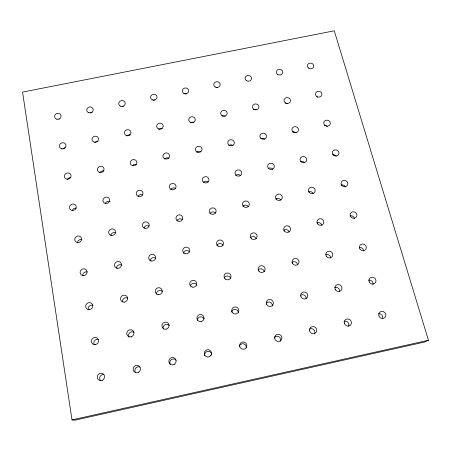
<?xml version="1.0" encoding="UTF-8"?>
<svg xmlns="http://www.w3.org/2000/svg" width="451" height="451" viewBox="0 0 451 451"><rect width="100%" height="100%" fill="white"/><g stroke="black" fill="none" stroke-linecap="round" stroke-linejoin="round"><path stroke-width="0.68" d="M428.45 340.263L424.515 342.055L74.866 420.191L71.997 419.892L22.55 92.105L334.259 30.809L428.45 340.263L71.997 419.892M317.408 97.123A3.196 2.875 10.8 0 1 317.724 97.185M324.669 125.603A3.247 2.948 13.2 0 1 327.37 126.421M350.235 215.82A3.405 3.168 24.8 0 1 354.447 218.549M341.103 185.017A3.349 3.095 20.1 0 1 345.37 187.052M332.77 154.902A3.292 3.022 16.3 0 1 336.243 156.164M359.334 247.554A3.473 3.242 30.4 0 1 363.669 250.987M368.687 280.189A3.54 3.315 36.5 0 1 373.033 284.384M378.615 313.704A3.619 3.382 42.7 0 1 382.527 318.739M343.91 321.394A3.608 3.422 44.4 0 1 348.662 326.22M334.743 287.625A3.529 3.354 36.5 0 1 339.637 291.656M325.842 254.798A3.461 3.281 28.7 0 1 330.724 258.068M300.558 161.61A3.292 3.05 13 0 1 304.588 162.715M308.473 191.957A3.343 3.123 16.9 0 1 313.287 193.772M316.895 223.014A3.399 3.202 22.1 0 1 321.873 225.162M292.857 132.098A3.242 2.971 10 0 1 296.115 132.808M285.635 103.335A3.196 2.898 7.7 0 1 287.174 103.499M216.356 87.719A3.163 2.858 -0.8 0 1 217.54 87.691M222.608 116.087A3.202 2.931 0.2 0 1 225.291 116.172M228.781 145.51A3.247 3.01 1.4 0 1 232.874 145.47M250.615 237.474A3.388 3.264 11 0 1 256.275 238.776M242.83 206.299A3.337 3.18 6.2 0 1 248.377 206.767M235.698 175.478A3.292 3.095 3.3 0 1 240.58 175.665M258.158 270.042A3.445 3.349 20.1 0 1 264.275 271.716M266.383 303.01A3.507 3.428 35.8 0 1 272.365 305.987M274.371 337.472A3.591 3.501 52.7 0 1 280.381 341.294M309.617 329.033A3.602 3.461 47.2 0 1 314.448 334.056M300.631 295.23A3.518 3.394 36.4 0 1 306.116 298.635M291.915 262.409A3.45 3.315 25.9 0 1 297.598 264.867M268.193 168.465A3.292 3.072 8.7 0 1 272.765 169.294M275.708 199.049A3.337 3.151 12.4 0 1 280.787 199.979M283.696 230.292A3.394 3.236 17.9 0 1 289.204 232.096M260.887 138.728A3.242 2.994 6.1 0 1 264.703 139.224M253.783 109.802A3.202 2.915 4.2 0 1 256.157 109.756M122.238 106.599A3.196 2.892 -12.1 0 1 123.36 106.273M126.832 136.039A3.242 2.965 -13 0 1 130.226 135.012M132.38 165.754A3.287 3.05 -14.3 0 1 136.337 164.547M150.008 261.011A3.428 3.304 -23.7 0 1 155.871 258.536M143.914 228.043A3.377 3.213 -19 0 1 149.027 226.154M138.107 196.309A3.332 3.129 -16.2 0 1 142.601 194.917M156.441 294.266A3.484 3.394 -32.8 0 1 162.591 291.656M163.273 329.083A3.552 3.473 -49.4 0 1 169.277 325.481M170.388 364.617A3.636 3.546 -67.4 0 1 171.301 359.701A3.636 3.546 -67.4 0 1 176.155 360.287M135.565 372.639A3.676 3.535 -61.4 0 1 140.098 367.069M129.042 337.207A3.591 3.461 -50.1 0 1 134.032 332.257M122.441 301.882A3.518 3.382 -39.2 0 1 127.83 298.258M105.168 203.672A3.354 3.134 -21.6 0 1 109.959 201.665M110.709 235.292A3.405 3.219 -25.4 0 1 115.653 232.913M116.431 268.131A3.461 3.304 -30.9 0 1 121.511 265.041M99.953 172.62A3.304 3.05 -19 0 1 103.809 171.03M95.24 142.228A3.258 2.971 -17.1 0 1 98.109 141.366M90.55 113.009A3.219 2.898 -15.7 0 1 92.258 112.513M153.492 100.364A3.185 2.881 -8.3 0 1 154.902 100.021M158.966 129.217A3.225 2.96 -8.7 0 1 162.18 128.721M164.66 158.949A3.27 3.039 -9.1 0 1 168.978 158.278M183.461 253.287A3.405 3.298 -12.7 0 1 189.651 251.974M176.967 220.832A3.36 3.208 -10.8 0 1 182.463 219.682M170.788 189.307A3.315 3.123 -9.8 0 1 175.642 188.552M190.333 286.019A3.456 3.394 -17.7 0 1 196.918 285.246M197.352 320.362A3.507 3.484 -44.9 0 1 204.077 318.896M204.703 355.681A3.602 3.546 -83.5 0 1 207.748 351.352A3.602 3.546 -83.5 0 1 211.722 354.807M239.278 346.706A3.585 3.529 67 0 1 243.309 343.758A3.585 3.529 67 0 1 246.274 347.862M231.6 311.917A3.495 3.467 32.4 0 1 238.432 312.385M224.175 278.126A3.439 3.377 6.3 0 1 230.67 278.312M203.316 182.362A3.298 3.112 -3 0 1 208.204 182.08M209.873 213.673A3.343 3.196 -1.9 0 1 215.431 213.064M216.852 245.603A3.394 3.287 0.4 0 1 223.008 245.214M196.794 152.201A3.258 3.027 -3.7 0 1 200.875 151.767M190.469 122.858A3.213 2.948 -4.2 0 1 193.964 122.492M184.865 94.05A3.174 2.869 -4.5 0 1 186.601 93.859M58.98 119.301A3.236 2.898 -18.9 0 1 59.261 119.154M62.807 149.168A3.281 2.977 -20.7 0 1 65.22 147.804M67.543 179.239A3.332 3.05 -23 0 1 70.474 177.536M82.713 275.905A3.495 3.292 -35.4 0 1 87.167 271.942M77.335 242.897A3.433 3.213 -30.1 0 1 81.772 239.639M72.222 210.775A3.382 3.134 -26 0 1 76.208 208.148M88.266 309.544A3.557 3.377 -42.2 0 1 93.041 305.276M94.31 344.773A3.631 3.45 -50.3 0 1 98.419 339.355M100.838 380.943A3.715 3.523 -58.5 0 1 103.944 374.465M308.394 67.983A3.208 2.847 8.7 0 0 313.687 66.686A3.208 2.847 8.7 0 0 309.617 63.208A3.208 2.847 8.7 0 0 308.394 67.983M316.512 96.266A3.253 2.915 10.7 0 0 321.867 94.936A3.253 2.915 10.7 0 0 317.729 91.361A3.253 2.915 10.7 0 0 316.512 96.266M324.844 125.31A3.304 2.994 13.1 0 0 330.267 123.946A3.304 2.994 13.1 0 0 326.056 120.27A3.304 2.994 13.1 0 0 324.844 125.31M350.771 216.813A3.467 3.225 24.5 0 0 356.668 216.48A3.467 3.225 24.5 0 0 353.133 211.756A3.467 3.225 24.5 0 0 350.771 216.813M341.734 185.305A3.411 3.146 19.9 0 0 347.552 184.978A3.411 3.146 19.9 0 0 344.085 180.383A3.411 3.146 19.9 0 0 341.734 185.305M333.165 154.913A3.354 3.067 16.1 0 0 338.808 154.045A3.354 3.067 16.1 0 0 334.941 149.901A3.354 3.067 16.1 0 0 333.165 154.913M359.864 248.918A3.535 3.298 30 0 0 365.885 249.177A3.535 3.298 30 0 0 362.796 244.014A3.535 3.298 30 0 0 359.864 248.918M369.251 281.926A3.608 3.371 36.1 0 0 375.339 282.811A3.608 3.371 36.1 0 0 372.74 277.241A3.608 3.371 36.1 0 0 369.251 281.926M378.941 315.875A3.693 3.445 42.3 0 0 385.041 317.414A3.693 3.445 42.3 0 0 382.972 311.478A3.693 3.445 42.3 0 0 378.941 315.875M344.338 323.13A3.681 3.484 43.9 0 0 350.275 325.278A3.681 3.484 43.9 0 0 348.894 319.167A3.681 3.484 43.9 0 0 344.338 323.13M335.211 289.328A3.597 3.411 36 0 0 341.306 290.224A3.597 3.411 36 0 0 338.78 284.62A3.597 3.411 36 0 0 335.211 289.328M326.282 256.129A3.523 3.337 28.3 0 0 332.314 256.394A3.523 3.337 28.3 0 0 329.292 251.196A3.523 3.337 28.3 0 0 326.282 256.129M301.116 161.819A3.349 3.095 12.8 0 0 306.646 160.409A3.349 3.095 12.8 0 0 302.407 156.615A3.349 3.095 12.8 0 0 301.116 161.819M309.251 192.414A3.405 3.174 16.7 0 0 314.995 191.517A3.405 3.174 16.7 0 0 311.111 187.238A3.405 3.174 16.7 0 0 309.251 192.414M317.634 223.837A3.461 3.258 21.8 0 0 323.547 223.504A3.461 3.258 21.8 0 0 320.075 218.752A3.461 3.258 21.8 0 0 317.634 223.837M292.97 131.816A3.298 3.016 9.9 0 0 298.427 130.446A3.298 3.016 9.9 0 0 294.266 126.748A3.298 3.016 9.9 0 0 292.97 131.816M285.291 102.811A3.253 2.937 7.6 0 0 290.489 100.985A3.253 2.937 7.6 0 0 286.03 97.771A3.253 2.937 7.6 0 0 285.291 102.811M277.568 74.37A3.208 2.864 5.9 0 0 282.704 72.594A3.208 2.864 5.9 0 0 278.312 69.46A3.208 2.864 5.9 0 0 277.568 74.37M215.2 87.015A3.219 2.898 -0.8 0 0 220.189 84.771A3.219 2.898 -0.8 0 0 215.55 82.003A3.219 2.898 -0.8 0 0 215.2 87.015M222.129 115.772A3.258 2.977 0.1 0 0 227.18 113.466A3.258 2.977 0.1 0 0 222.467 110.625A3.258 2.977 0.1 0 0 222.129 115.772M229.249 145.312A3.304 3.061 1.4 0 0 234.357 142.944A3.304 3.061 1.4 0 0 229.57 140.024A3.304 3.061 1.4 0 0 229.249 145.312M251.275 238.528A3.45 3.32 10.8 0 0 257.014 237.029A3.45 3.32 10.8 0 0 252.723 232.964A3.45 3.32 10.8 0 0 251.275 238.528M243.805 206.671A3.399 3.23 6 0 0 249.285 204.681A3.399 3.23 6 0 0 244.679 201.146A3.399 3.23 6 0 0 243.805 206.671M236.561 175.659A3.349 3.14 3.2 0 0 241.736 173.229A3.349 3.14 3.2 0 0 236.871 170.23A3.349 3.14 3.2 0 0 236.561 175.659M258.97 271.26A3.507 3.405 19.4 0 0 264.929 270.307A3.507 3.405 19.4 0 0 261.016 265.724A3.507 3.405 19.4 0 0 258.97 271.26M266.569 304.267A3.574 3.49 34.7 0 0 272.663 305.169A3.574 3.49 34.7 0 0 270.29 299.498A3.574 3.49 34.7 0 0 266.569 304.267M274.698 338.109A3.659 3.563 51.7 0 0 280.37 340.866A3.659 3.563 51.7 0 0 279.783 334.608A3.659 3.563 51.7 0 0 274.698 338.109M309.64 330.78A3.67 3.523 46.5 0 0 315.559 332.945A3.67 3.523 46.5 0 0 314.268 326.795A3.67 3.523 46.5 0 0 309.64 330.78M300.986 296.775A3.585 3.45 35.7 0 0 307.08 297.677A3.585 3.45 35.7 0 0 304.628 292.039A3.585 3.45 35.7 0 0 300.986 296.775M292.71 263.683A3.512 3.371 25.4 0 0 298.725 263.339A3.512 3.371 25.4 0 0 295.247 258.423A3.512 3.371 25.4 0 0 292.71 263.683M268.666 168.527A3.349 3.118 8.5 0 0 274.225 167.112A3.349 3.118 8.5 0 0 270.036 163.29A3.349 3.118 8.5 0 0 268.666 168.527M276.61 199.534A3.399 3.202 12.2 0 0 282.241 198.085A3.399 3.202 12.2 0 0 277.979 194.155A3.399 3.202 12.2 0 0 276.61 199.534M284.536 231.171A3.456 3.287 17.5 0 0 290.382 230.252A3.456 3.287 17.5 0 0 286.486 225.821A3.456 3.287 17.5 0 0 284.536 231.171M261.185 138.558A3.298 3.039 6 0 0 266.49 136.676A3.298 3.039 6 0 0 261.992 133.355A3.298 3.039 6 0 0 261.185 138.558M253.659 109.187A3.253 2.96 4.1 0 0 258.897 107.355A3.253 2.96 4.1 0 0 254.477 104.125A3.253 2.96 4.1 0 0 253.659 109.187M246.59 80.757A3.213 2.881 2.7 0 0 251.54 78.525A3.213 2.881 2.7 0 0 246.866 75.774A3.213 2.881 2.7 0 0 246.59 80.757M120.862 106.323A3.253 2.931 -12 0 0 125.158 102.873A3.253 2.931 -12 0 0 119.881 101.34A3.253 2.931 -12 0 0 120.862 106.323M126.573 135.571A3.298 3.01 -12.9 0 0 130.92 132.025A3.298 3.01 -12.9 0 0 125.564 130.452A3.298 3.01 -12.9 0 0 126.573 135.571M132.442 165.613A3.343 3.095 -14.2 0 0 136.833 161.977A3.343 3.095 -14.2 0 0 131.404 160.353A3.343 3.095 -14.2 0 0 132.442 165.613M151.66 261.033A3.49 3.36 -23.3 0 0 155.42 256.36A3.49 3.36 -23.3 0 0 149.478 255.638A3.49 3.36 -23.3 0 0 151.66 261.033M144.963 228.319A3.439 3.27 -18.7 0 0 149.095 224.119A3.439 3.27 -18.7 0 0 143.35 222.895A3.439 3.27 -18.7 0 0 144.963 228.319M138.474 196.495A3.388 3.18 -15.9 0 0 142.916 192.757A3.388 3.18 -15.9 0 0 137.403 191.089A3.388 3.18 -15.9 0 0 138.474 196.495M158.566 294.661A3.546 3.45 -32 0 0 161.892 289.531A3.546 3.45 -32 0 0 155.804 289.356A3.546 3.45 -32 0 0 158.566 294.661M166.396 329.123A3.614 3.54 -48.2 0 0 168.071 323.119A3.614 3.54 -48.2 0 0 162.072 324.776A3.614 3.54 -48.2 0 0 166.396 329.123M174.407 364.278A3.704 3.614 -66.6 0 0 174.165 357.897A3.704 3.614 -66.6 0 0 168.854 361.403A3.704 3.614 -66.6 0 0 174.407 364.278M138.367 372.357A3.743 3.602 -60.8 0 0 138.869 365.936A3.743 3.602 -60.8 0 0 133.18 368.884A3.743 3.602 -60.8 0 0 138.367 372.357M131.185 336.796A3.659 3.529 -49.4 0 0 132.949 330.752A3.659 3.529 -49.4 0 0 126.911 332.421A3.659 3.529 -49.4 0 0 131.185 336.796M124.188 302.119A3.585 3.445 -38.5 0 0 127.081 296.668A3.585 3.445 -38.5 0 0 120.969 297.091A3.585 3.445 -38.5 0 0 124.188 302.119M105.433 203.463A3.416 3.185 -21.4 0 0 109.587 199.348A3.416 3.185 -21.4 0 0 103.927 198.152A3.416 3.185 -21.4 0 0 105.433 203.463M111.493 235.445A3.467 3.27 -25 0 0 115.287 230.878A3.467 3.27 -25 0 0 109.43 230.173A3.467 3.27 -25 0 0 111.493 235.445M117.745 268.322A3.523 3.36 -30.5 0 0 121.116 263.305A3.523 3.36 -30.5 0 0 115.106 263.136A3.523 3.36 -30.5 0 0 117.745 268.322M99.84 172.406A3.366 3.101 -18.8 0 0 103.95 168.403A3.366 3.101 -18.8 0 0 98.369 167.242A3.366 3.101 -18.8 0 0 99.84 172.406M94.4 142.189A3.32 3.016 -16.9 0 0 98.465 138.294A3.32 3.016 -16.9 0 0 92.962 137.166A3.32 3.016 -16.9 0 0 94.4 142.189M88.83 112.711A3.27 2.937 -15.5 0 0 93.182 109.243A3.27 2.937 -15.5 0 0 87.917 107.699A3.27 2.937 -15.5 0 0 88.83 112.711M152.472 99.88A3.236 2.926 -8.3 0 0 157.016 96.802A3.236 2.926 -8.3 0 0 151.914 94.845A3.236 2.926 -8.3 0 0 152.472 99.88M158.589 128.963A3.281 3.005 -8.6 0 0 163.189 125.801A3.281 3.005 -8.6 0 0 158.013 123.794A3.281 3.005 -8.6 0 0 158.589 128.963M164.88 158.837A3.326 3.089 -9 0 0 169.531 155.589A3.326 3.089 -9 0 0 164.277 153.526A3.326 3.089 -9 0 0 164.88 158.837M185.107 253.676A3.467 3.354 -12.4 0 0 189.589 249.747A3.467 3.354 -12.4 0 0 183.895 247.988A3.467 3.354 -12.4 0 0 185.107 253.676M177.982 221.108A3.416 3.264 -10.6 0 0 182.745 217.675A3.416 3.264 -10.6 0 0 177.333 215.493A3.416 3.264 -10.6 0 0 177.982 221.108M171.341 189.544A3.371 3.174 -9.6 0 0 176.048 186.207A3.371 3.174 -9.6 0 0 170.715 184.081A3.371 3.174 -9.6 0 0 171.341 189.544M192.143 287.078A3.518 3.456 -17 0 0 196.675 283.036A3.518 3.456 -17 0 0 190.897 281.227A3.518 3.456 -17 0 0 192.143 287.078M201.061 321.574A3.574 3.552 -41.2 0 0 203.243 315.79A3.574 3.552 -41.2 0 0 197.149 316.833A3.574 3.552 -41.2 0 0 201.061 321.574M210.735 355.692A3.67 3.614 -83 0 0 208.542 349.75A3.67 3.614 -83 0 0 204.557 354.666A3.67 3.614 -83 0 0 210.735 355.692M239.628 345.139A3.653 3.597 65.8 0 0 244.651 348.956A3.653 3.597 65.8 0 0 245.361 342.692A3.653 3.597 65.8 0 0 239.628 345.139M232.113 312.131A3.563 3.529 29.6 0 0 238.269 312.408A3.563 3.529 29.6 0 0 235.394 306.968A3.563 3.529 29.6 0 0 232.113 312.131M225.331 279.084A3.507 3.439 5.9 0 0 230.991 276.965A3.507 3.439 5.9 0 0 226.272 273.205A3.507 3.439 5.9 0 0 225.331 279.084M204.032 182.599A3.36 3.163 -3 0 0 208.988 179.695A3.36 3.163 -3 0 0 203.869 177.125A3.36 3.163 -3 0 0 204.032 182.599M210.837 213.819A3.405 3.247 -1.8 0 0 216.125 211.31A3.405 3.247 -1.8 0 0 211.22 208.204A3.405 3.247 -1.8 0 0 210.837 213.819M218.115 246.088A3.456 3.343 0.4 0 0 223.47 243.506A3.456 3.343 0.4 0 0 218.487 240.31A3.456 3.343 0.4 0 0 218.115 246.088M197.143 152.072A3.315 3.072 -3.7 0 0 202.037 149.247A3.315 3.072 -3.7 0 0 196.997 146.744A3.315 3.072 -3.7 0 0 197.143 152.072M190.44 122.362A3.27 2.994 -4.2 0 0 195.277 119.611A3.27 2.994 -4.2 0 0 190.311 117.181A3.27 2.994 -4.2 0 0 190.44 122.362M183.912 93.447A3.225 2.915 -4.5 0 0 188.693 90.764A3.225 2.915 -4.5 0 0 183.799 88.396A3.225 2.915 -4.5 0 0 183.912 93.447M56.905 119.199A3.292 2.943 -18.7 0 0 60.986 115.383A3.292 2.943 -18.7 0 0 55.569 114.278A3.292 2.943 -18.7 0 0 56.905 119.199M61.776 148.768A3.343 3.022 -20.5 0 0 65.902 144.85A3.343 3.022 -20.5 0 0 60.411 143.717A3.343 3.022 -20.5 0 0 61.776 148.768M67.086 179.205A3.388 3.101 -22.8 0 0 70.869 174.858A3.388 3.101 -22.8 0 0 65.169 174.187A3.388 3.101 -22.8 0 0 67.086 179.205M83.655 275.617A3.557 3.349 -35 0 0 86.603 270.296A3.557 3.349 -35 0 0 80.56 270.707A3.557 3.349 -35 0 0 83.655 275.617M77.86 242.582A3.501 3.264 -29.7 0 0 81.276 237.677A3.501 3.264 -29.7 0 0 75.334 237.519A3.501 3.264 -29.7 0 0 77.86 242.582M72.233 210.442A3.445 3.185 -25.8 0 0 76.061 205.972A3.445 3.185 -25.8 0 0 70.283 205.284A3.445 3.185 -25.8 0 0 72.233 210.442M89.625 309.583A3.625 3.433 -41.7 0 0 92.055 303.861A3.625 3.433 -41.7 0 0 85.961 304.893A3.625 3.433 -41.7 0 0 89.625 309.583M95.77 344.508A3.704 3.518 -49.8 0 0 97.63 338.43A3.704 3.518 -49.8 0 0 91.553 340.11A3.704 3.518 -49.8 0 0 95.77 344.508M102.445 380.283A3.788 3.591 -58 0 0 103.048 373.823A3.788 3.591 -58 0 0 97.298 376.794A3.788 3.591 -58 0 0 102.445 380.283"/></g></svg>
